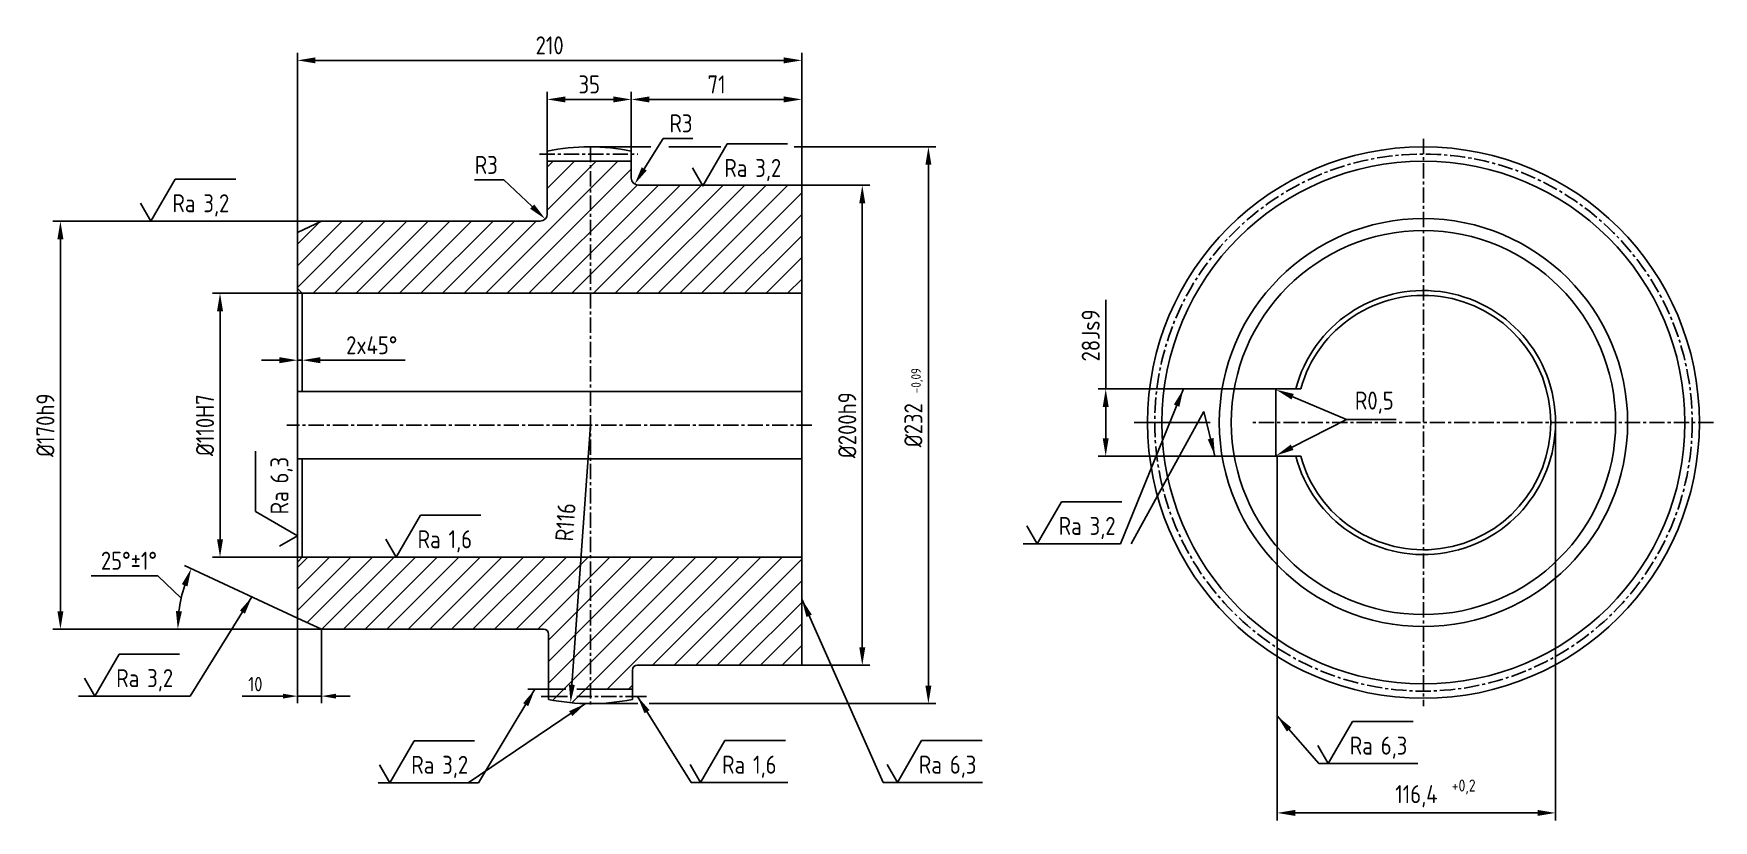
# Model space of a CAD drawing. Header units: millimetres. Extents: x 71 to 770, y 129 to 457.
import ezdxf

# ---------------------------------------------------------------- set-up
doc = ezdxf.new("R2010")
doc.units = ezdxf.units.MM
doc.linetypes.add('CENTER', pattern=[50.8, 31.75, -6.35, 6.35, -6.35])
for name, color, linetype in [('Bord', 1, 'Continuous'), ('Cen', 5, 'CENTER'), ('Cont', 6, 'Continuous'), ('Dim', 7, 'Continuous'), ('Hatch', 2, 'Continuous'), ('Text', 3, 'Continuous')]:
    doc.layers.add(name, color=color, linetype=linetype)
doc.styles.add('Style1', font='romans.shx', dxfattribs={"width": 0.8})
doc.dimstyles.new('Copy of Lin2_5', dxfattribs={"dimscale": 2.5, "dimtxt": 3, "dimasz": 3, "dimexe": 1.25, "dimexo": 0, "dimgap": 1, "dimtad": 1, "dimtoh": 1, "dimdec": 0, "dimtxsty": 'Style1', "dimcen": 2.5, "dimclrt": 3, "dimadec": 0, "dimazin": 0, "dimtfac": 1, "dimtdec": 0, "dimtmove": 0, "dimatfit": 3, "dimfxl": 1, "dimarcsym": 0})
doc.dimstyles.new('LIN2', dxfattribs={"dimscale": 2, "dimtxt": 3, "dimasz": 3, "dimexe": 1.5, "dimexo": 0, "dimgap": 1, "dimtad": 1, "dimdec": 1, "dimzin": 13, "dimdsep": 46, "dimtxsty": 'Style1', "dimcen": 0, "dimclrt": 3, "dimadec": 0, "dimazin": 0, "dimtfac": 1, "dimtdec": 1, "dimtmove": 1, "dimatfit": 3, "dimfxl": 1, "dimtolj": 1, "dimtzin": 13, "dimarcsym": 0})
doc.dimstyles.new('Lin2_5', dxfattribs={"dimscale": 2.5, "dimtxt": 3, "dimasz": 3, "dimexe": 1.25, "dimexo": 0, "dimgap": 1, "dimtad": 1, "dimdec": 0, "dimtxsty": 'Style1', "dimcen": 2.5, "dimclrt": 3, "dimadec": 0, "dimazin": 0, "dimtfac": 1, "dimtdec": 0, "dimtmove": 0, "dimatfit": 3, "dimldrblk": 'DOT', "dimfxl": 1, "dimarcsym": 0})

# ---------------------------------------------------------------- blocks, each defined once
blk = doc.blocks.new('sherISO_04')
at = {"layer": 'Text'}
blk.add_line((4.04, 7), (14.12, 7), dxfattribs=at)
blk.add_lwpolyline([(-1.73, 3), (0, 0), (4.04, 7)], dxfattribs=at)
at = {"layer": 'Text', "style": 'Style1', "width": 0.8}
blk.add_text('Ra', height=3, dxfattribs=at).set_placement((3.58, 1.5))
blk.add_attdef('3,2', (8.73, 1.5), '', height=3, dxfattribs=at)
blk = doc.blocks.new('*D12')
at = {"layer": 'Dim', "color": 0, "lineweight": -2, "transparency": 16777216}
for p, q in [((190.71, 378.88), (78.89, 378.88)), ((82.01, 216.38), (82.01, 371.38)), ((190.71, 208.88), (78.89, 208.88))]:
    blk.add_line(p, q, dxfattribs=at)
at = {"layer": 'Dim', "color": 0, "transparency": 16777216}
for points in [[(80.76, 371.38), (83.26, 371.38), (82.01, 378.88)], [(80.76, 216.38), (83.26, 216.38), (82.01, 208.88)]]:
    blk.add_solid(points, dxfattribs=at)
at = {"layer": 'Dim', "color": 3, "transparency": 16777216, "insert": (75.76, 293.88), "char_height": 7.5, "attachment_point": 5, "rotation": 90, "style": 'Style1'}
blk.add_mtext('%%C170h9', dxfattribs=at)
blk = doc.blocks.new('_Dot')
at = {"color": 0, "linetype": 'ByBlock', "lineweight": -2}
blk.add_line((-0.5, 0), (-1, 0), dxfattribs=at)
at = {"color": 0, "linetype": 'ByBlock', "const_width": 0.5}
blk.add_lwpolyline([(-0.25, 0, 1), (0.25, 0, 1)], format="xyb", close=True, dxfattribs=at)
blk = doc.blocks.new('*D13')
at = {"layer": 'Dim', "color": 0, "lineweight": -2, "transparency": 16777216}
for p, q in [((390.71, 393.88), (419, 393.88)), ((415.88, 386.38), (415.88, 201.38)), ((390.71, 193.88), (419, 193.88))]:
    blk.add_line(p, q, dxfattribs=at)
at = {"layer": 'Dim', "color": 0, "transparency": 16777216}
for points in [[(414.63, 386.38), (417.13, 386.38), (415.88, 393.88)], [(414.63, 201.38), (417.13, 201.38), (415.88, 193.88)]]:
    blk.add_solid(points, dxfattribs=at)
at = {"layer": 'Dim', "color": 3, "transparency": 16777216, "insert": (409.63, 293.88), "char_height": 7.5, "attachment_point": 5, "rotation": 90, "style": 'Style1'}
blk.add_mtext('%%C200h9', dxfattribs=at)
blk = doc.blocks.new('*D14')
at = {"layer": 'Dim', "color": 0, "lineweight": -2, "transparency": 16777216}
for p, q in [((180.71, 213.55), (180.71, 178.01)), ((190.71, 208.88), (190.71, 178.01)), ((174.71, 181.01), (157.62, 181.01)), ((190.71, 181.01), (180.71, 181.01)), ((196.71, 181.01), (202.71, 181.01))]:
    blk.add_line(p, q, dxfattribs=at)
at = {"layer": 'Dim', "color": 0, "transparency": 16777216}
for points in [[(174.71, 182.01), (174.71, 180.01), (180.71, 181.01)], [(196.71, 182.01), (196.71, 180.01), (190.71, 181.01)]]:
    blk.add_solid(points, dxfattribs=at)
at = {"layer": 'Dim', "color": 3, "transparency": 16777216, "insert": (163.17, 186.01), "char_height": 6, "attachment_point": 5, "style": 'Style1'}
blk.add_mtext('\\A1;10', dxfattribs=at)
blk = doc.blocks.new('*D9')
at = {"layer": 'Dim', "color": 0, "lineweight": -2, "transparency": 16777216}
for p, q in [((180.71, 314.7), (180.71, 324.11)), ((182.71, 314.7), (182.71, 324.11)), ((173.21, 320.98), (165.71, 320.98)), ((180.71, 320.98), (182.71, 320.98)), ((190.21, 320.98), (225.57, 320.98))]:
    blk.add_line(p, q, dxfattribs=at)
at = {"layer": 'Dim', "color": 0, "transparency": 16777216}
for points in [[(173.21, 322.23), (173.21, 319.73), (180.71, 320.98)], [(190.21, 322.23), (190.21, 319.73), (182.71, 320.98)]]:
    blk.add_solid(points, dxfattribs=at)
at = {"layer": 'Dim', "color": 3, "transparency": 16777216, "insert": (211.64, 327.23), "char_height": 7.5, "attachment_point": 5, "style": 'Style1'}
blk.add_mtext('2x45%%D', dxfattribs=at)
blk = doc.blocks.new('*D10')
at = {"layer": 'Dim', "color": 0, "lineweight": -2, "transparency": 16777216}
for p, q in [((284.71, 408.11), (284.71, 432.75)), ((312.21, 429.63), (292.21, 429.63)), ((319.71, 408.11), (319.71, 432.75))]:
    blk.add_line(p, q, dxfattribs=at)
at = {"layer": 'Dim', "color": 0, "transparency": 16777216}
for points in [[(292.21, 430.88), (292.21, 428.38), (284.71, 429.63)], [(312.21, 430.88), (312.21, 428.38), (319.71, 429.63)]]:
    blk.add_solid(points, dxfattribs=at)
at = {"layer": 'Dim', "color": 3, "transparency": 16777216, "insert": (302.21, 435.88), "char_height": 7.5, "attachment_point": 5, "style": 'Style1'}
blk.add_mtext('35', dxfattribs=at)
blk = doc.blocks.new('*D11')
at = {"layer": 'Dim', "color": 0, "lineweight": -2, "transparency": 16777216}
for p, q in [((319.71, 408.11), (319.71, 432.75)), ((383.21, 429.63), (327.21, 429.63)), ((390.71, 393.88), (390.71, 432.75))]:
    blk.add_line(p, q, dxfattribs=at)
at = {"layer": 'Dim', "color": 0, "transparency": 16777216}
for points in [[(327.21, 430.88), (327.21, 428.38), (319.71, 429.63)], [(383.21, 430.88), (383.21, 428.38), (390.71, 429.63)]]:
    blk.add_solid(points, dxfattribs=at)
at = {"layer": 'Dim', "color": 3, "transparency": 16777216, "insert": (355.21, 435.88), "char_height": 7.5, "attachment_point": 5, "style": 'Style1'}
blk.add_mtext('71', dxfattribs=at)
blk = doc.blocks.new('*D15')
at = {"layer": 'Dim', "color": 0, "lineweight": -2, "transparency": 16777216}
for p, q in [((182.71, 348.88), (145.34, 348.88)), ((148.47, 246.38), (148.47, 341.38)), ((182.71, 238.88), (145.34, 238.88))]:
    blk.add_line(p, q, dxfattribs=at)
at = {"layer": 'Dim', "color": 0, "transparency": 16777216}
for points in [[(147.22, 341.38), (149.72, 341.38), (148.47, 348.88)], [(147.22, 246.38), (149.72, 246.38), (148.47, 238.88)]]:
    blk.add_solid(points, dxfattribs=at)
at = {"layer": 'Dim', "color": 3, "transparency": 16777216, "insert": (142.22, 293.88), "char_height": 7.5, "attachment_point": 5, "rotation": 90, "style": 'Style1'}
blk.add_mtext('%%c110H7', dxfattribs=at)
blk = doc.blocks.new('*D16')
at = {"layer": 'Dim', "color": 0, "lineweight": -2, "transparency": 16777216}
for p, q in [((180.71, 374.22), (180.71, 449.02)), ((390.71, 393.88), (390.71, 449.02)), ((188.21, 445.9), (383.21, 445.9))]:
    blk.add_line(p, q, dxfattribs=at)
at = {"layer": 'Dim', "color": 0, "transparency": 16777216}
for points in [[(188.21, 447.15), (188.21, 444.65), (180.71, 445.9)], [(383.21, 447.15), (383.21, 444.65), (390.71, 445.9)]]:
    blk.add_solid(points, dxfattribs=at)
at = {"layer": 'Dim', "color": 3, "transparency": 16777216, "insert": (285.71, 452.15), "char_height": 7.5, "attachment_point": 5, "style": 'Style1'}
blk.add_mtext('210', dxfattribs=at)
blk = doc.blocks.new('*D17')
at = {"layer": 'Dim', "color": 0, "lineweight": -2, "transparency": 16777216}
for p, q in [((333.04, 413.42), (325.09, 400.7)), ((345.26, 413.42), (333.04, 413.42))]:
    blk.add_line(p, q, dxfattribs=at)
at = {"layer": 'Dim', "color": 0, "transparency": 16777216}
blk.add_solid([(324.03, 401.36), (326.15, 400.04), (321.12, 394.34)], dxfattribs=at)
at = {"layer": 'Dim', "color": 3, "transparency": 16777216, "insert": (340.4, 419.67), "char_height": 7.5, "attachment_point": 5, "style": 'Style1'}
blk.add_mtext('R3', dxfattribs=at)
blk = doc.blocks.new('*D18')
at = {"layer": 'Dim', "color": 0, "lineweight": -2, "transparency": 16777216}
for p, q in [((254.47, 396.09), (266.69, 396.09)), ((266.69, 396.09), (278.44, 384.97))]:
    blk.add_line(p, q, dxfattribs=at)
at = {"layer": 'Dim', "color": 0, "transparency": 16777216}
blk.add_solid([(279.3, 385.88), (277.58, 384.07), (283.89, 379.82)], dxfattribs=at)
at = {"layer": 'Dim', "color": 3, "transparency": 16777216, "insert": (259.33, 402.34), "char_height": 7.5, "attachment_point": 5, "style": 'Style1'}
blk.add_mtext('R3', dxfattribs=at)
blk = doc.blocks.new('sherISO_03')
at = {"layer": 'Text'}
blk.add_line((4.04, 7), (14.12, 7), dxfattribs=at)
blk.add_lwpolyline([(-1.73, 3), (0, 0), (4.04, 7)], dxfattribs=at)
at = {"layer": 'Text', "style": 'Style1', "width": 0.8}
blk.add_text('Ra', height=3, dxfattribs=at).set_placement((3.58, 1.5))
blk.add_attdef('6,3', (8.73, 1.5), '', height=3, dxfattribs=at)
blk = doc.blocks.new('*D19')
at = {"layer": 'Dim', "color": 0, "lineweight": -2, "transparency": 16777216}
for p, q in [((704.54, 294.99), (704.54, 129.22)), ((588.64, 280.99), (588.64, 129.22)), ((596.14, 132.34), (697.04, 132.34))]:
    blk.add_line(p, q, dxfattribs=at)
at = {"layer": 'Dim', "color": 0, "transparency": 16777216}
for points in [[(596.14, 133.59), (596.14, 131.09), (588.64, 132.34)], [(697.04, 133.59), (697.04, 131.09), (704.54, 132.34)]]:
    blk.add_solid(points, dxfattribs=at)
at = {"layer": 'Dim', "color": 3, "transparency": 16777216, "insert": (646.59, 139.3), "char_height": 7.5, "attachment_point": 5, "style": 'Style1'}
blk.add_mtext('116,4', dxfattribs=at)
blk = doc.blocks.new('*D20')
at = {"layer": 'Dim', "color": 0, "lineweight": -2, "transparency": 16777216}
for p, q in [((517.24, 308.99), (517.24, 346.06)), ((588.64, 308.99), (514.12, 308.99)), ((517.24, 288.49), (517.24, 301.49)), ((588.64, 280.99), (514.12, 280.99))]:
    blk.add_line(p, q, dxfattribs=at)
at = {"layer": 'Dim', "color": 0, "transparency": 16777216}
for points in [[(515.99, 301.49), (518.49, 301.49), (517.24, 308.99)], [(515.99, 288.49), (518.49, 288.49), (517.24, 280.99)]]:
    blk.add_solid(points, dxfattribs=at)
at = {"layer": 'Dim', "color": 3, "transparency": 16777216, "insert": (510.99, 331.28), "char_height": 7.5, "attachment_point": 5, "rotation": 90, "style": 'Style1'}
blk.add_mtext('28Js9', dxfattribs=at)
blk = doc.blocks.new('*D21')
at = {"layer": 'Dim', "color": 0, "lineweight": -2, "transparency": 16777216}
for p, q in [((617.44, 296.31), (594.87, 284.7)), ((638.22, 296.31), (617.44, 296.31))]:
    blk.add_line(p, q, dxfattribs=at)
at = {"layer": 'Dim', "color": 0, "transparency": 16777216}
blk.add_solid([(594.29, 285.81), (595.44, 283.58), (588.2, 281.26)], dxfattribs=at)
at = {"layer": 'Dim', "color": 3, "transparency": 16777216, "insert": (629.08, 303.28), "char_height": 7.5, "attachment_point": 5, "style": 'Style1'}
blk.add_mtext('R0,5', dxfattribs=at)

msp = doc.modelspace()

# ---------------------------------------------------------------- hatches: boundary and pattern name
at = {"layer": 'Hatch'}
h = msp.add_hatch(dxfattribs=at)
h.set_pattern_fill('ANSI31', color=256, scale=2, style=0)
h.paths.add_polyline_path([(390.71, 348.88), (390.71, 393.88), (349.67, 393.88), (349.5, 393.59), (349.33, 393.88), (342.71, 393.88), (322.71, 393.88, -0.414214), (319.71, 396.88), (319.71, 403.88), (302.71, 403.88), (302.71, 348.88)])
h.paths.add_polyline_path([(302.71, 348.88), (302.71, 403.88), (284.71, 403.88), (284.71, 381.88, -0.414214), (281.71, 378.88), (190.71, 378.88), (180.71, 374.22), (180.71, 350.88), (182.71, 348.88)])
h.paths.add_polyline_path([(283.21, 208.88, -0.414214), (285.21, 206.88), (285.21, 179.66, 0.050676), (302.71, 177.88), (302.71, 238.88), (182.71, 238.88), (180.71, 236.88), (180.71, 213.55), (190.71, 208.88)])
h.paths.add_polyline_path([(390.71, 193.88), (390.71, 238.88), (302.71, 238.88), (302.71, 183.88), (320.21, 183.88), (320.21, 191.88, -0.414214), (322.21, 193.88)])

# ---------------------------------------------------------------- linework, layer by layer
at = {"layer": 'Bord'}
msp.add_circle((649.54, 294.99), 108.89, dxfattribs=at)
at = {"layer": 'Cen', "ltscale": 0.2}
for p, q in [((649.54, 413.21), (649.54, 176.77)), ((281.49, 406.88), (322.39, 406.88)), ((302.71, 409.88), (302.71, 176.75)), ((394.85, 293.88), (176.34, 293.88)), ((770.27, 294.99), (578.08, 294.99)), ((296.97, 180.88), (324.81, 180.88))]:
    msp.add_line(p, q, dxfattribs=at)
at = {"layer": 'Cen'}
for p, q in [((560.79, 294.99), (528.82, 294.99)), ((282.19, 180.88), (293.09, 180.88))]:
    msp.add_line(p, q, dxfattribs=at)
at = {"layer": 'Cen', "ltscale": 0.2}
msp.add_circle((649.54, 294.99), 111.89, dxfattribs=at)
at = {"layer": 'Cont'}
for p, q in [((284.71, 381.88), (284.71, 408.11)), ((319.71, 396.88), (319.71, 408.11)), ((284.71, 403.88), (319.71, 403.88)), ((390.71, 393.88), (322.71, 393.88)), ((390.71, 393.88), (342.71, 393.88)), ((390.71, 393.88), (390.71, 193.88)), ((190.71, 378.88), (180.71, 374.22)), ((190.71, 378.88), (281.71, 378.88)), ((180.71, 213.55), (180.71, 374.22)), ((182.71, 348.88), (180.71, 350.88)), ((390.71, 348.88), (182.71, 348.88)), ((182.71, 348.88), (182.71, 307.88)), ((182.71, 331.38), (182.71, 307.88)), ((390.71, 307.88), (180.71, 307.88)), ((588.14, 281.49), (588.14, 308.49)), ((598.42, 308.99), (588.64, 308.99)), ((390.71, 279.88), (180.71, 279.88)), ((182.71, 256.38), (182.71, 279.88)), ((182.71, 238.88), (182.71, 279.88)), ((598.42, 280.99), (588.64, 280.99)), ((182.71, 238.88), (180.71, 236.88)), ((390.71, 238.88), (182.71, 238.88)), ((190.71, 208.88), (180.71, 213.55)), ((190.71, 208.88), (283.21, 208.88)), ((285.21, 206.88), (285.21, 179.66)), ((320.21, 191.88), (320.21, 179.66)), ((390.71, 193.88), (322.28, 193.88)), ((285.21, 183.88), (292.5, 183.88)), ((296.97, 183.88), (320.21, 183.88))]:
    msp.add_line(p, q, dxfattribs=at)
for radius in [114.89, 85, 80]:
    msp.add_circle((649.54, 294.99), radius, dxfattribs=at)
for centre, radius, start, end in [((302.21, 322.88), 87, 78.39582, 101.60418), ((322.71, 396.88), 3, 180, 270), ((281.71, 381.88), 3, 270, 0), ((649.54, 294.99), 55, 194.74665, 165.25335), ((649.54, 294.99), 53, 195.31651, 164.68349), ((588.64, 308.49), 0.5, 90, 180), ((588.64, 281.49), 0.5, 180, 270), ((283.21, 206.88), 2, 0, 90), ((322.21, 191.88), 2, 90, 180), ((302.71, 264.88), 87, 258.39582, 281.60418)]:
    msp.add_arc(centre, radius, start, end, dxfattribs=at)
at = {"layer": 'Dim'}
for p, q in [((302.21, 409.88), (327.89, 409.88)), ((335.37, 409.88), (356.99, 409.88)), ((387.53, 409.88), (446.53, 409.88)), ((443.41, 402.38), (443.41, 185.38)), ((617.44, 296.31), (595.09, 305.77)), ((302.71, 293.88), (294.97, 185.77)), ((627.94, 296.31), (617.44, 296.31)), ((520.34, 244.43), (482.88, 244.43)), ((122.58, 231.13), (94.82, 231.13)), ((132.29, 221.83), (122.58, 231.13)), ((180.71, 213.55), (133.65, 235.49)), ((190.71, 208.88), (127.75, 208.88)), ((285.21, 183.88), (276.62, 183.88)), ((302.71, 177.88), (322.38, 177.88)), ((320.21, 180.88), (326.02, 180.88)), ((327.13, 177.88), (446.53, 177.88))]:
    msp.add_line(p, q, dxfattribs=at)
msp.add_arc((190.71, 208.88), 59.83, 162.18645, 172.81355, dxfattribs=at)
for points in [[(442.16, 402.38), (444.66, 402.38), (443.41, 409.88)], [(595.58, 306.92), (594.6, 304.61), (588.18, 308.69)], [(132.58, 227.64), (134.91, 226.73), (136.48, 234.17)], [(132.59, 216.29), (130.1, 216.45), (130.87, 208.88)], [(293.72, 185.86), (296.21, 185.68), (294.43, 178.29)], [(442.16, 185.38), (444.66, 185.38), (443.41, 177.88)]]:
    msp.add_solid(points, dxfattribs=at)

# ---------------------------------------------------------------- block references
at = {"layer": 'Dim', "xscale": 2.5, "yscale": 2.5, "zscale": 2.5}
for name, p, values in [('sherISO_04', (349.5, 393.59), {'3,2': '3,2'}), ('sherISO_04', (119.7, 378.88), {'3,2': '3,2'}), ('sherISO_04', (488.71, 244.43), {'3,2': '3,2'}), ('sherISO_04', (221.78, 238.88), {'3,2': '1,6'}), ('sherISO_04', (96.31, 181.01), {'3,2': '3,2'}), ('sherISO_03', (609.93, 152.9), {'6,3': '6,3'}), ('sherISO_04', (219.15, 144.88), {'3,2': '3,2'}), ('sherISO_03', (348.57, 144.96), {'6,3': '1,6'}), ('sherISO_03', (430.5, 144.96), {'6,3': '6,3'})]:
    msp.add_blockref(name, p, dxfattribs=at).add_auto_attribs(values)
at = {"layer": 'Dim', "xscale": 2.5, "yscale": 2.5, "zscale": 2.5, "rotation": 90}
msp.add_blockref('sherISO_04', (180.71, 247.79), dxfattribs=at).add_auto_attribs({'3,2': '6,3'})

# ---------------------------------------------------------------- texts
at = {"layer": 'Dim', "color": 3, "char_height": 7.5, "attachment_point": 5, "style": 'Style1'}
for s, insert, rotation in [('%%C232', (437.16, 293.88), 90), ('R116', (292.28, 253.53), 85.90384)]:
    msp.add_mtext(s, dxfattribs=dict(at, insert=insert, rotation=rotation))
at = {"layer": 'Dim', "color": 3, "insert": (110.54, 237.42), "char_height": 7.5, "attachment_point": 5, "style": 'Style1'}
msp.add_mtext('25°%%p1%%d', dxfattribs=at)
at = {"layer": 'Text', "style": 'Style1', "width": 0.8}
msp.add_text('-0,09', height=4, rotation=90, dxfattribs=at).set_placement((440.26, 307.25))
at = {"layer": 'Text', "lineweight": -3, "style": 'Style1', "width": 0.8}
msp.add_text('+0,2', height=5, dxfattribs=at).set_placement((661.3, 141.25))

# ---------------------------------------------------------------- dimensions: what is measured, and where the dimension line sits
at = {"layer": 'Dim'}
dim = msp.add_linear_dim(base=(390.71, 445.9), p1=(180.71, 374.22), p2=(390.71, 393.88), dimstyle='Lin2_5', dxfattribs=at)
dim.commit()
dim.dimension.update_dxf_attribs({"geometry": '*D16', "text_midpoint": (285.71, 452.15)})
for base, p1, p2, picture, middle in [((284.71, 429.63), (319.71, 408.11), (284.71, 408.11), '*D10', (302.21, 435.88)), ((319.71, 429.63), (390.71, 393.88), (319.71, 408.11), '*D11', (355.21, 435.88))]:
    dim = msp.add_linear_dim(base=base, p1=p1, p2=p2, angle=180, dimstyle='Lin2_5', dxfattribs=at)
    dim.commit()
    dim.dimension.update_dxf_attribs({"geometry": picture, "text_midpoint": middle})
for center, mpoint, picture, middle in [((322.71, 396.88), (321.12, 394.34), '*D17', (333.04, 413.42)), ((281.71, 381.88), (283.89, 379.82), '*D18', (266.69, 396.09))]:
    dim = msp.add_radius_dim(center=center, mpoint=mpoint, dimstyle='Copy of Lin2_5', override={"dimtmove": 1}, dxfattribs=at)
    dim.commit()
    dim.dimension.update_dxf_attribs({"geometry": picture, "text_midpoint": middle, "dimtype": 164})
for base, p1, p2, text, picture, middle in [((415.88, 193.88), (390.71, 393.88), (390.71, 193.88), '%%C<>h9', '*D13', (409.63, 293.88)), ((82.01, 378.88), (190.71, 208.88), (190.71, 378.88), '%%C<>h9', '*D12', (75.76, 293.88)), ((148.47, 348.88), (182.71, 238.88), (182.71, 348.88), '%%c<>H7', '*D15', (142.22, 293.88)), ((517.24, 308.99), (588.64, 280.99), (588.64, 308.99), '<>Js9', '*D20', (510.99, 331.28))]:
    dim = msp.add_linear_dim(base=base, p1=p1, p2=p2, angle=90, text=text, dimstyle='Lin2_5', dxfattribs=at)
    dim.commit()
    dim.dimension.update_dxf_attribs({"geometry": picture, "text_midpoint": middle})
dim = msp.add_linear_dim(base=(182.71, 320.98), p1=(180.71, 314.7), p2=(182.71, 314.7), angle=180, text='2x45%%D', dimstyle='Lin2_5', dxfattribs=at)
dim.commit()
dim.dimension.update_dxf_attribs({"geometry": '*D9', "text_midpoint": (211.64, 320.98), "dimtype": 160})
dim = msp.add_radius_dim(center=(588.64, 281.49), mpoint=(588.2, 281.26), text='R0,5', dimstyle='Copy of Lin2_5', override={"dimtmove": 1}, dxfattribs=at)
dim.commit()
dim.dimension.update_dxf_attribs({"geometry": '*D21', "text_midpoint": (617.44, 296.31), "dimtype": 164})
dim = msp.add_linear_dim(base=(704.54, 132.34), p1=(588.64, 280.99), p2=(704.54, 294.99), text='<>,4', dimstyle='Copy of Lin2_5', dxfattribs=at)
dim.commit()
dim.dimension.update_dxf_attribs({"geometry": '*D19', "text_midpoint": (646.59, 139.3)})
dim = msp.add_linear_dim(base=(180.71, 181.01), p1=(190.71, 208.88), p2=(180.71, 213.55), angle=180, dimstyle='LIN2', override={"dimcen": -0.09, "dimtofl": 1, "dimtmove": 0}, dxfattribs=at)
dim.commit()
dim.dimension.update_dxf_attribs({"geometry": '*D14', "text_midpoint": (163.17, 181.01), "dimtype": 160})

# ---------------------------------------------------------------- leaders
at = {"layer": 'Dim', "annotation_type": 0, "has_hookline": 1, "hookline_direction": 1}
for points in [[(549.6, 308.99), (523.34, 244.43), (520.34, 244.43)], [(300.7, 177.91), (251.74, 144.88), (248.74, 144.88)]]:
    msp.add_leader(points, dimstyle='Copy of Lin2_5', override={"dimgap": 1, "dimtad": 0}, dxfattribs=at)
at = {"layer": 'Dim'}
for points in [[(562.72, 280.99), (558.11, 299.65), (527.84, 244.52)], [(161.75, 222.38), (136.07, 181.01), (89.56, 181.01)], [(390.71, 221.34), (424.54, 144.96), (465.95, 144.96)], [(279.61, 183.88), (256.12, 144.88), (214.3, 144.88)], [(322.29, 180.88), (344.6, 144.97), (384.94, 144.97)], [(588.64, 172.73), (606.03, 152.9), (647.16, 152.9)]]:
    msp.add_leader(points, dimstyle='Copy of Lin2_5', override={"dimgap": 1, "dimtad": 0}, dxfattribs=at)

doc.saveas('drawing.dxf')
